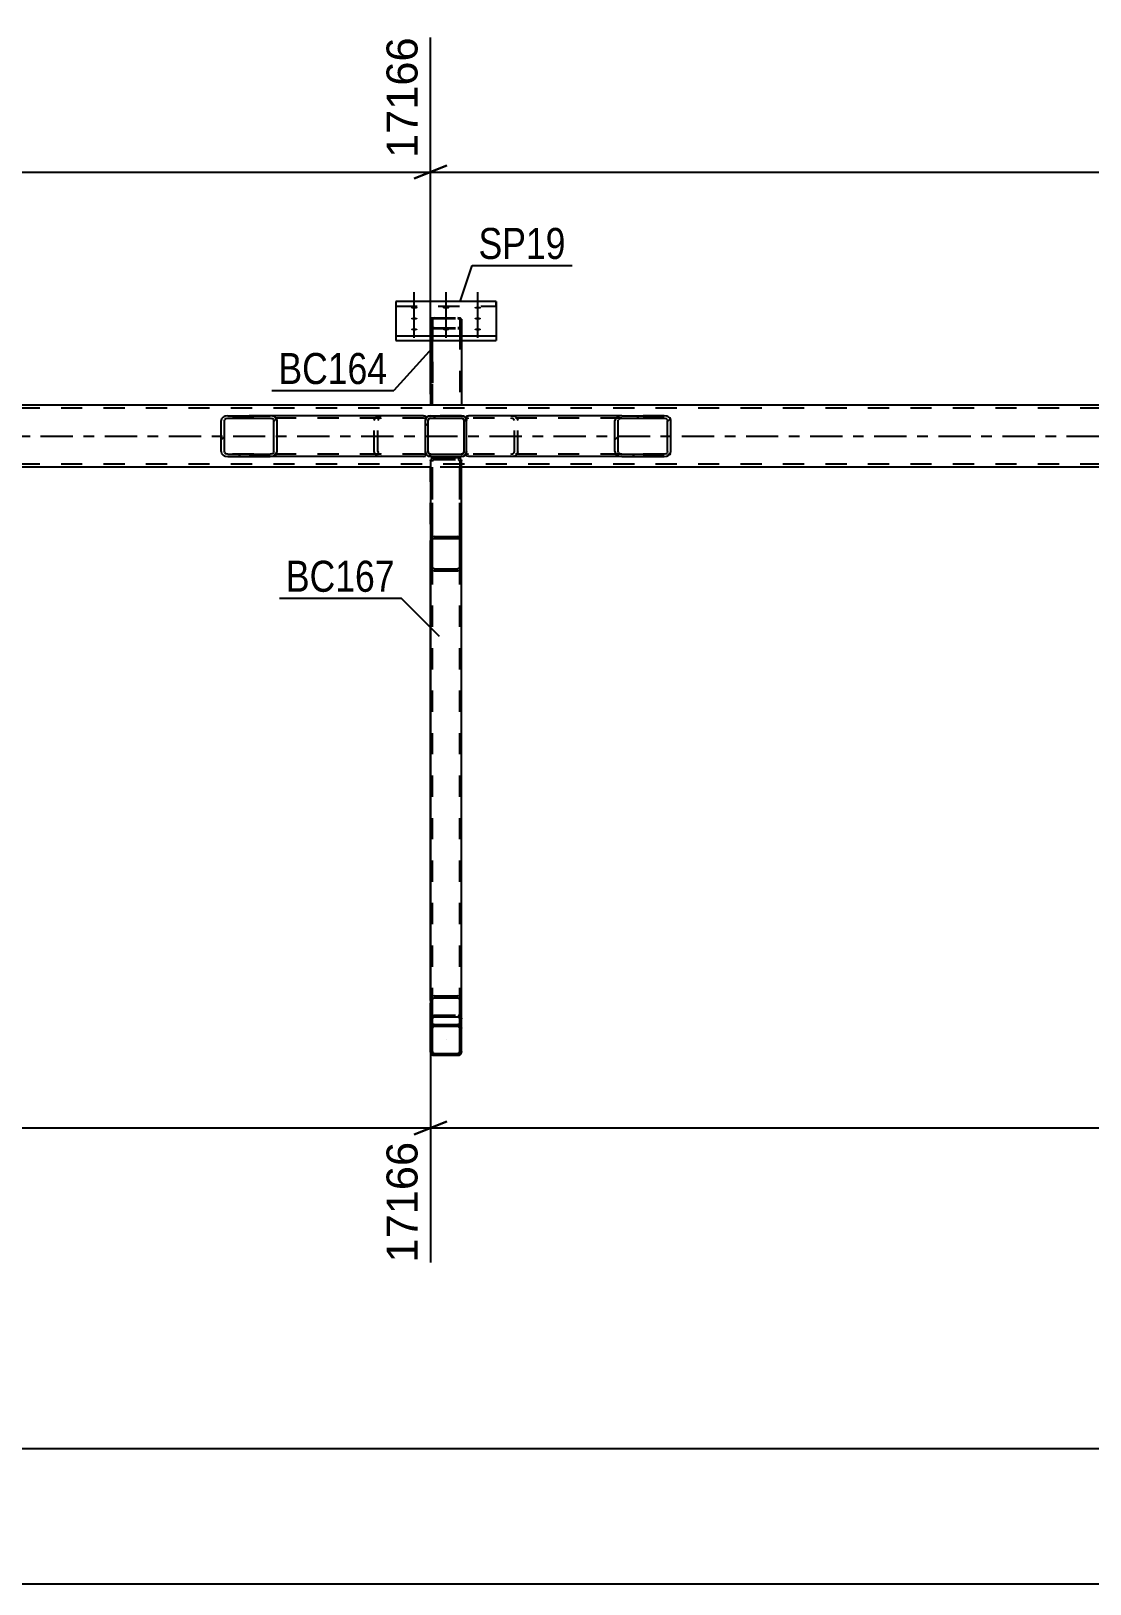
# Model space of a CAD drawing. Header units: millimetres. Extents: x -82 to 1107, y -546 to 295.
# Drawn here: x 397.4 to 495.1, y -318.5 to -175.1 of the extents above; entities that cross this region are included whole.
import ezdxf

# ---------------------------------------------------------------- set-up
doc = ezdxf.new("R2010")
doc.units = ezdxf.units.MM
doc.linetypes.add('DXK_LINE_DOT2', pattern=[3.9198, 1.9599, -1.9599])
doc.linetypes.add('DXK_LINE_DOT3', pattern=[5.9187, 2.979, -0.9799, 0.9799, -0.9799])
doc.styles.add('Arial', font='ARIAL.TTF', dxfattribs={"height": 0.2})
doc.styles.add('Arial Narrow', font='ARIALN.TTF', dxfattribs={"height": 0.2})

# ---------------------------------------------------------------- blocks, each defined once
blk = doc.blocks.new('Part-761553693-4018 - 3885')
at = {"color": 7, "linetype": 'DXK_LINE_DOT2'}
for p, q in [((437.13, -215.39), (434.27, -215.39)), ((434.27, -224.57), (434.27, -215.39)), ((434.44, -269.33), (434.44, -215.39)), ((436.96, -269.33), (436.96, -215.39)), ((437.13, -224.57), (437.13, -215.39)), ((434.27, -266.82), (434.27, -264.6)), ((437.13, -266.82), (437.13, -264.6)), ((434.3, -267.03), (434.27, -267.16)), ((434.27, -269.33), (434.27, -267.16)), ((434.37, -266.92), (434.3, -267.03)), ((434.48, -266.84), (434.37, -266.92)), ((434.44, -267.16), (434.46, -267.09)), ((434.46, -267.09), (434.49, -267.04)), ((434.61, -266.82), (434.48, -266.84)), ((434.49, -267.04), (434.55, -267)), ((434.55, -267), (434.61, -266.99)), ((434.61, -266.82), (436.79, -266.82)), ((434.61, -266.99), (436.79, -266.99)), ((436.92, -266.84), (436.79, -266.82)), ((436.79, -266.99), (436.85, -267)), ((436.85, -267), (436.91, -267.04)), ((436.91, -267.04), (436.94, -267.09)), ((437.03, -266.92), (436.92, -266.84)), ((436.94, -267.09), (436.96, -267.16)), ((437.1, -267.03), (437.03, -266.92)), ((437.13, -267.16), (437.1, -267.03)), ((437.13, -269.33), (437.13, -267.16)), ((434.27, -269.33), (434.3, -269.46)), ((434.46, -269.4), (434.44, -269.33)), ((434.49, -269.45), (434.46, -269.4)), ((436.94, -269.4), (436.91, -269.45)), ((436.96, -269.33), (436.94, -269.4)), ((437.1, -269.46), (437.13, -269.33)), ((434.3, -269.46), (434.37, -269.57)), ((434.37, -269.57), (434.48, -269.65)), ((434.48, -269.65), (434.61, -269.67)), ((434.55, -269.49), (434.49, -269.45)), ((434.61, -269.5), (434.55, -269.49)), ((434.61, -269.5), (436.79, -269.5)), ((434.61, -269.67), (436.79, -269.67)), ((436.85, -269.49), (436.79, -269.5)), ((436.79, -269.67), (436.92, -269.65)), ((436.91, -269.45), (436.85, -269.49)), ((436.92, -269.65), (437.03, -269.57)), ((437.03, -269.57), (437.1, -269.46))]:
    blk.add_line(p, q, dxfattribs=at)
at = {"color": 2, "linetype": 'Continuous'}
for p, q in [((434.27, -264.6), (434.27, -224.57)), ((437.13, -264.6), (437.13, -224.57)), ((434.27, -267.16), (434.27, -266.82)), ((437.13, -267.16), (437.13, -266.82))]:
    blk.add_line(p, q, dxfattribs=at)
blk = doc.blocks.new('Part-761553693-3892 - 3885')
at = {"linetype": 'Continuous'}
h = blk.add_hatch(dxfattribs=at)
h.set_pattern_fill('', scale=0.7, style=0, pattern_type=0)
h.set_pattern_definition([(45, (436.9168, -269.6477), (-1.5715, 1.5715), [])])
h.paths.add_polyline_path([(436.79, -269.67), (436.92, -269.65), (437.03, -269.57), (437.1, -269.46), (437.13, -269.33), (437.13, -267.16), (437.1, -267.03), (437.03, -266.92), (436.92, -266.84), (436.79, -266.82), (434.61, -266.82), (434.48, -266.84), (434.37, -266.92), (434.3, -267.03), (434.27, -267.16), (434.27, -269.33), (434.3, -269.46), (434.37, -269.57), (434.48, -269.65), (434.61, -269.67)])
h.paths.add_polyline_path([(434.55, -269.49), (434.49, -269.45), (434.46, -269.4), (434.44, -269.33), (434.44, -267.16), (434.46, -267.09), (434.49, -267.04), (434.55, -267), (434.61, -266.99), (436.79, -266.99), (436.85, -267), (436.91, -267.04), (436.94, -267.09), (436.96, -267.16), (436.96, -269.33), (436.94, -269.4), (436.91, -269.45), (436.85, -269.49), (436.79, -269.5), (434.61, -269.5)])
at = {"color": 7, "linetype": 'DXK_LINE_DOT2'}
for p, q in [((434.27, -267.16), (434.3, -267.03)), ((434.27, -269.33), (434.27, -267.16)), ((434.3, -267.03), (434.37, -266.92)), ((434.37, -266.92), (434.48, -266.84)), ((434.46, -267.09), (434.44, -267.16)), ((434.44, -269.33), (434.44, -267.16)), ((434.49, -267.04), (434.46, -267.09)), ((434.48, -266.84), (434.61, -266.82)), ((434.55, -267), (434.49, -267.04)), ((434.61, -266.99), (434.55, -267)), ((434.61, -266.82), (436.79, -266.82)), ((434.61, -266.99), (436.79, -266.99)), ((436.79, -266.82), (436.92, -266.84)), ((436.85, -267), (436.79, -266.99)), ((436.91, -267.04), (436.85, -267)), ((436.94, -267.09), (436.91, -267.04)), ((436.92, -266.84), (437.03, -266.92)), ((436.96, -267.16), (436.94, -267.09)), ((436.96, -269.33), (436.96, -267.16)), ((437.03, -266.92), (437.1, -267.03)), ((437.1, -267.03), (437.13, -267.16)), ((437.13, -269.33), (437.13, -267.16)), ((434.3, -269.46), (434.27, -269.33)), ((434.44, -269.33), (434.46, -269.4)), ((434.46, -269.4), (434.49, -269.45)), ((436.91, -269.45), (436.94, -269.4)), ((436.94, -269.4), (436.96, -269.33)), ((437.13, -269.33), (437.1, -269.46)), ((434.37, -269.57), (434.3, -269.46)), ((434.48, -269.65), (434.37, -269.57)), ((434.61, -269.67), (434.48, -269.65)), ((434.49, -269.45), (434.55, -269.49)), ((434.55, -269.49), (434.61, -269.5)), ((434.61, -269.5), (436.79, -269.5)), ((434.61, -269.67), (436.79, -269.67)), ((436.79, -269.5), (436.85, -269.49)), ((436.92, -269.65), (436.79, -269.67)), ((436.85, -269.49), (436.91, -269.45)), ((437.03, -269.57), (436.92, -269.65)), ((437.1, -269.46), (437.03, -269.57))]:
    blk.add_line(p, q, dxfattribs=at)
at = {"color": 2, "linetype": 'Continuous'}
for p, q in [((434.3, -267.03), (434.27, -267.16)), ((434.27, -269.33), (434.27, -267.16)), ((434.44, -267.16), (434.46, -267.09)), ((434.44, -269.33), (434.44, -267.16)), ((434.46, -267.09), (434.49, -267.04)), ((434.61, -266.82), (434.48, -266.84)), ((434.49, -267.04), (434.55, -267)), ((434.55, -267), (434.61, -266.99)), ((434.61, -266.82), (436.79, -266.82)), ((434.61, -266.99), (436.79, -266.99)), ((436.92, -266.84), (436.79, -266.82)), ((436.79, -266.99), (436.85, -267)), ((436.85, -267), (436.91, -267.04)), ((436.91, -267.04), (436.94, -267.09)), ((436.94, -267.09), (436.96, -267.16)), ((436.96, -269.33), (436.96, -267.16)), ((437.13, -267.16), (437.1, -267.03)), ((437.13, -269.33), (437.13, -267.16)), ((434.27, -269.33), (434.27, -269.33)), ((434.27, -269.33), (434.3, -269.46)), ((434.44, -269.33), (434.44, -269.33)), ((434.46, -269.4), (434.44, -269.33)), ((434.49, -269.45), (434.46, -269.4)), ((436.94, -269.4), (436.91, -269.45)), ((436.96, -269.33), (436.94, -269.4)), ((436.96, -269.33), (436.96, -269.33)), ((437.1, -269.46), (437.13, -269.33)), ((437.13, -269.33), (437.13, -269.33)), ((434.48, -269.65), (434.61, -269.67)), ((434.55, -269.49), (434.49, -269.45)), ((434.61, -269.5), (434.55, -269.49)), ((434.61, -269.5), (434.61, -269.5)), ((434.61, -269.5), (436.79, -269.5)), ((434.61, -269.67), (434.61, -269.67)), ((434.61, -269.67), (436.79, -269.67)), ((436.85, -269.49), (436.79, -269.5)), ((436.79, -269.5), (436.79, -269.5)), ((436.79, -269.67), (436.92, -269.65)), ((436.79, -269.67), (436.79, -269.67)), ((436.91, -269.45), (436.85, -269.49))]:
    blk.add_line(p, q, dxfattribs=at)
at = {"color": 7, "linetype": 'DXK_LINE_DOT3'}
blk.add_line((435.7, -268.25), (435.7, -268.25), dxfattribs=at)
at = {"color": 2, "linetype": 'Continuous'}
for centre, start, end in [((434.61, -267.16), 112.5, 157.5), ((436.79, -267.16), 22.5, 67.5), ((434.61, -269.33), 202.5, 247.5), ((436.79, -269.33), 292.5, 337.5)]:
    blk.add_arc(centre, 0.343, start, end, dxfattribs=at)
blk = doc.blocks.new('Part-761553693-3893 - 3885')
at = {"linetype": 'Continuous'}
h = blk.add_hatch(dxfattribs=at)
h.set_pattern_fill('', scale=0.7, style=0, pattern_type=0)
h.set_pattern_definition([(45, (437.1285, -264.595), (-1.5715, 1.5715), [])])
h.paths.add_polyline_path([(437.13, -266.82), (437.13, -264.6), (437.1, -264.43), (437.03, -264.3), (436.92, -264.2), (436.79, -264.17), (434.61, -264.17), (434.48, -264.2), (434.37, -264.3), (434.3, -264.43), (434.27, -264.6), (434.27, -266.82), (434.44, -266.82), (434.44, -264.6), (434.46, -264.51), (434.49, -264.45), (434.55, -264.4), (434.61, -264.38), (436.79, -264.38), (436.85, -264.4), (436.91, -264.45), (436.94, -264.51), (436.96, -264.6), (436.96, -266.82)])
at = {"color": 2, "linetype": 'Continuous'}
for p, q in [((434.3, -264.43), (434.27, -264.6)), ((434.27, -264.6), (434.27, -266.82)), ((434.44, -264.6), (434.46, -264.51)), ((434.44, -266.82), (434.44, -264.6)), ((434.46, -264.51), (434.49, -264.45)), ((434.61, -264.17), (434.48, -264.2)), ((434.49, -264.45), (434.55, -264.4)), ((434.55, -264.4), (434.61, -264.38)), ((434.61, -264.17), (436.79, -264.17)), ((434.61, -264.38), (436.79, -264.38)), ((436.92, -264.2), (436.79, -264.17)), ((436.79, -264.38), (436.85, -264.4)), ((436.85, -264.4), (436.91, -264.45)), ((436.91, -264.45), (436.94, -264.51)), ((436.94, -264.51), (436.96, -264.6)), ((436.96, -264.6), (436.96, -266.82)), ((437.13, -264.6), (437.1, -264.43)), ((437.13, -266.82), (437.13, -264.6)), ((434.46, -266.23), (434.44, -266.29)), ((434.49, -266.17), (434.46, -266.23)), ((434.55, -266.14), (434.49, -266.17)), ((434.61, -266.12), (434.55, -266.14)), ((434.61, -266.12), (436.79, -266.12)), ((436.85, -266.14), (436.79, -266.12)), ((436.91, -266.17), (436.85, -266.14)), ((436.94, -266.23), (436.91, -266.17)), ((436.96, -266.29), (436.94, -266.23)), ((434.27, -266.82), (434.44, -266.82)), ((436.96, -266.82), (437.13, -266.82))]:
    blk.add_line(p, q, dxfattribs=at)
at = {"color": 7, "linetype": 'DXK_LINE_DOT2'}
for p, q in [((434.27, -266.82), (434.27, -264.6)), ((434.44, -266.82), (434.44, -264.6)), ((436.96, -266.82), (436.96, -264.6)), ((437.13, -266.82), (437.13, -264.6)), ((434.27, -266.29), (434.3, -266.16)), ((434.3, -266.16), (434.37, -266.05)), ((434.37, -266.05), (434.48, -265.98)), ((434.48, -265.98), (434.61, -265.95)), ((434.61, -265.95), (436.79, -265.95)), ((436.79, -265.95), (436.92, -265.98)), ((436.92, -265.98), (437.03, -266.05)), ((437.03, -266.05), (437.1, -266.16)), ((437.1, -266.16), (437.13, -266.29)), ((434.27, -266.82), (434.44, -266.82)), ((436.96, -266.82), (437.13, -266.82))]:
    blk.add_line(p, q, dxfattribs=at)
at = {"color": 2, "linetype": 'Continuous'}
for centre, start, end in [((434.67, -264.55), 118.9883, 163.0887), ((436.73, -264.55), 16.9113, 61.0116)]:
    blk.add_arc(centre, 0.393, start, end, dxfattribs=at)
blk = doc.blocks.new('Bolt-761553693-4029 - 3885')
at = {"linetype": 'Continuous'}
for points in [[(432.77, -200.78), (432.71, -200.78), (432.64, -200.78), (432.59, -200.76), (432.54, -200.75), (432.5, -200.73), (432.47, -200.71), (432.46, -200.69), (432.46, -200.67), (432.47, -200.64), (432.5, -200.62), (432.54, -200.61), (432.59, -200.59), (432.64, -200.58), (432.71, -200.57), (432.77, -200.57), (432.84, -200.57), (432.9, -200.58), (432.96, -200.59), (433, -200.61), (433.04, -200.62), (433.07, -200.64), (433.08, -200.67), (433.08, -200.69), (433.07, -200.71), (433.04, -200.73), (433, -200.75), (432.96, -200.76), (432.9, -200.78), (432.84, -200.78)], [(435.7, -200.78), (435.63, -200.78), (435.57, -200.78), (435.52, -200.76), (435.47, -200.75), (435.43, -200.73), (435.4, -200.71), (435.39, -200.69), (435.39, -200.67), (435.4, -200.64), (435.43, -200.62), (435.47, -200.61), (435.52, -200.59), (435.57, -200.58), (435.63, -200.57), (435.7, -200.57), (435.77, -200.57), (435.83, -200.58), (435.88, -200.59), (435.93, -200.61), (435.97, -200.62), (436, -200.64), (436.01, -200.67), (436.01, -200.69), (436, -200.71), (435.97, -200.73), (435.93, -200.75), (435.88, -200.76), (435.83, -200.78), (435.77, -200.78)], [(438.63, -200.78), (438.56, -200.78), (438.5, -200.78), (438.44, -200.76), (438.39, -200.75), (438.36, -200.73), (438.33, -200.71), (438.32, -200.69), (438.32, -200.67), (438.33, -200.64), (438.36, -200.62), (438.39, -200.61), (438.44, -200.59), (438.5, -200.58), (438.56, -200.57), (438.63, -200.57), (438.69, -200.57), (438.76, -200.58), (438.81, -200.59), (438.86, -200.61), (438.9, -200.62), (438.93, -200.64), (438.94, -200.67), (438.94, -200.69), (438.93, -200.71), (438.9, -200.73), (438.86, -200.75), (438.81, -200.76), (438.76, -200.78), (438.69, -200.78)], [(432.77, -201.79), (432.71, -201.78), (432.64, -201.78), (432.59, -201.77), (432.54, -201.75), (432.5, -201.73), (432.47, -201.71), (432.46, -201.69), (432.46, -201.67), (432.47, -201.65), (432.5, -201.62), (432.54, -201.61), (432.59, -201.59), (432.64, -201.58), (432.71, -201.57), (432.77, -201.57), (432.84, -201.57), (432.9, -201.58), (432.96, -201.59), (433, -201.61), (433.04, -201.62), (433.07, -201.65), (433.08, -201.67), (433.08, -201.69), (433.07, -201.71), (433.04, -201.73), (433, -201.75), (432.96, -201.77), (432.9, -201.78), (432.84, -201.78)], [(438.63, -201.79), (438.56, -201.78), (438.5, -201.78), (438.44, -201.77), (438.39, -201.75), (438.36, -201.73), (438.33, -201.71), (438.32, -201.69), (438.32, -201.67), (438.33, -201.65), (438.36, -201.62), (438.39, -201.61), (438.44, -201.59), (438.5, -201.58), (438.56, -201.57), (438.63, -201.57), (438.69, -201.57), (438.76, -201.58), (438.81, -201.59), (438.86, -201.61), (438.9, -201.62), (438.93, -201.65), (438.94, -201.67), (438.94, -201.69), (438.93, -201.71), (438.9, -201.73), (438.86, -201.75), (438.81, -201.77), (438.76, -201.78), (438.69, -201.78)], [(432.77, -202.79), (432.71, -202.79), (432.64, -202.78), (432.59, -202.77), (432.54, -202.75), (432.5, -202.73), (432.47, -202.71), (432.46, -202.69), (432.46, -202.67), (432.47, -202.65), (432.5, -202.63), (432.54, -202.61), (432.59, -202.59), (432.64, -202.58), (432.71, -202.58), (432.77, -202.57), (432.84, -202.58), (432.9, -202.58), (432.96, -202.59), (433, -202.61), (433.04, -202.63), (433.07, -202.65), (433.08, -202.67), (433.08, -202.69), (433.07, -202.71), (433.04, -202.73), (433, -202.75), (432.96, -202.77), (432.9, -202.78), (432.84, -202.79)], [(435.7, -202.79), (435.63, -202.79), (435.57, -202.78), (435.52, -202.77), (435.47, -202.75), (435.43, -202.73), (435.4, -202.71), (435.39, -202.69), (435.39, -202.67), (435.4, -202.65), (435.43, -202.63), (435.47, -202.61), (435.52, -202.59), (435.57, -202.58), (435.63, -202.58), (435.7, -202.57), (435.77, -202.58), (435.83, -202.58), (435.88, -202.59), (435.93, -202.61), (435.97, -202.63), (436, -202.65), (436.01, -202.67), (436.01, -202.69), (436, -202.71), (435.97, -202.73), (435.93, -202.75), (435.88, -202.77), (435.83, -202.78), (435.77, -202.79)], [(438.63, -202.79), (438.56, -202.79), (438.5, -202.78), (438.44, -202.77), (438.39, -202.75), (438.36, -202.73), (438.33, -202.71), (438.32, -202.69), (438.32, -202.67), (438.33, -202.65), (438.36, -202.63), (438.39, -202.61), (438.44, -202.59), (438.5, -202.58), (438.56, -202.58), (438.63, -202.57), (438.69, -202.58), (438.76, -202.58), (438.81, -202.59), (438.86, -202.61), (438.9, -202.63), (438.93, -202.65), (438.94, -202.67), (438.94, -202.69), (438.93, -202.71), (438.9, -202.73), (438.86, -202.75), (438.81, -202.77), (438.76, -202.78), (438.69, -202.79)]]:
    blk.add_hatch(color=1, dxfattribs=at).paths.add_polyline_path(points)
at = {"color": 1, "linetype": 'Continuous'}
for p, q in [((432.77, -201.46), (432.77, -199.23)), ((432.77, -202.46), (432.77, -200.23)), ((435.7, -201.46), (435.7, -199.23)), ((438.63, -201.46), (438.63, -199.23)), ((438.63, -202.46), (438.63, -200.23)), ((432.77, -203.46), (432.77, -201.23)), ((435.7, -203.46), (435.7, -201.23)), ((438.63, -203.46), (438.63, -201.23))]:
    blk.add_line(p, q, dxfattribs=at)
blk = doc.blocks.new('Part-761553693-3901 - 3885')
at = {"linetype": 'Continuous'}
h = blk.add_hatch(dxfattribs=at)
h.set_pattern_fill('', scale=0.7, style=0, pattern_type=0)
h.set_pattern_definition([(45, (456.0772, -214.3821), (-1.57154, 1.57154), [])])
h.paths.add_polyline_path([(455.84, -214.42), (456.08, -214.38), (456.28, -214.28), (456.42, -214.13), (456.46, -213.96), (456.46, -211.1), (456.42, -210.93), (456.28, -210.78), (456.08, -210.68), (455.84, -210.65), (451.91, -210.65), (451.67, -210.68), (451.47, -210.78), (451.34, -210.93), (451.29, -211.1), (451.29, -213.96), (451.34, -214.13), (451.47, -214.28), (451.67, -214.38), (451.91, -214.42)])
h.paths.add_polyline_path([(451.79, -214.17), (451.69, -214.12), (451.63, -214.05), (451.6, -213.96), (451.6, -211.1), (451.63, -211.02), (451.69, -210.94), (451.79, -210.89), (451.91, -210.87), (455.84, -210.87), (455.96, -210.89), (456.06, -210.94), (456.13, -211.02), (456.15, -211.1), (456.15, -213.96), (456.13, -214.05), (456.06, -214.12), (455.96, -214.17), (455.84, -214.19), (451.91, -214.19)])
at = {"color": 2, "linetype": 'Continuous'}
for p, q in [((437.59, -210.67), (437.77, -210.65)), ((451.91, -210.65), (437.77, -210.65)), ((451.91, -210.65), (451.67, -210.68)), ((451.91, -210.65), (455.84, -210.65)), ((456.08, -210.68), (455.84, -210.65)), ((437.59, -210.67), (437.59, -211.1)), ((451.34, -210.93), (451.29, -211.1)), ((451.29, -213.96), (451.29, -211.1)), ((451.6, -211.1), (451.63, -211.02)), ((451.6, -213.96), (451.6, -211.1)), ((451.79, -210.89), (451.91, -210.87)), ((451.91, -210.87), (455.84, -210.87)), ((455.84, -210.87), (455.96, -210.89)), ((456.13, -211.02), (456.15, -211.1)), ((456.15, -213.96), (456.15, -211.1)), ((456.46, -211.1), (456.42, -210.93)), ((456.46, -213.96), (456.46, -211.1)), ((437.59, -214.28), (437.59, -213.96)), ((437.59, -214.38), (437.59, -214.28)), ((437.59, -214.39), (437.59, -214.38)), ((437.77, -214.42), (437.59, -214.39)), ((451.91, -214.42), (437.77, -214.42)), ((451.29, -213.96), (451.34, -214.13)), ((451.63, -214.05), (451.6, -213.96)), ((451.67, -214.38), (451.91, -214.42)), ((451.91, -214.19), (451.79, -214.17)), ((451.91, -214.19), (455.84, -214.19)), ((451.91, -214.42), (455.84, -214.42)), ((455.96, -214.17), (455.84, -214.19)), ((455.84, -214.42), (456.08, -214.38)), ((456.15, -213.96), (456.13, -214.05)), ((456.42, -214.13), (456.46, -213.96))]:
    blk.add_line(p, q, dxfattribs=at)
at = {"color": 7, "linetype": 'DXK_LINE_DOT2'}
for p, q in [((441.69, -210.65), (441.93, -210.68)), ((455.84, -210.65), (451.91, -210.65)), ((437.65, -210.89), (437.59, -210.92)), ((437.59, -214.13), (437.59, -211.1)), ((437.77, -210.87), (437.65, -210.89)), ((455.84, -210.87), (437.77, -210.87)), ((441.81, -210.89), (441.69, -210.87)), ((442.01, -211.1), (441.98, -211.02)), ((442.01, -213.96), (442.01, -211.1)), ((442.27, -210.93), (442.32, -211.1)), ((442.32, -213.96), (442.32, -211.1)), ((437.59, -214.14), (437.65, -214.17)), ((437.59, -214.28), (437.59, -214.14)), ((437.65, -214.17), (437.77, -214.19)), ((455.84, -214.19), (437.77, -214.19)), ((441.69, -214.19), (441.81, -214.17)), ((441.93, -214.38), (441.69, -214.42)), ((441.98, -214.05), (442.01, -213.96)), ((442.32, -213.96), (442.27, -214.13)), ((455.84, -214.42), (451.91, -214.42))]:
    blk.add_line(p, q, dxfattribs=at)
for centre, radius, start, end in [((441.74, -211.17), 0.286, 32.4104, 75.4453), ((441.79, -211.23), 0.573, 32.4104, 75.4453), ((441.74, -213.89), 0.286, 284.5547, 327.5896), ((441.79, -213.83), 0.573, 284.5547, 327.5896)]:
    blk.add_arc(centre, radius, start, end, dxfattribs=at)
at = {"color": 2, "linetype": 'Continuous'}
for centre, radius, start, end in [((451.82, -211.23), 0.573, 104.5548, 147.5896), ((451.87, -211.17), 0.286, 104.5548, 147.5896), ((455.89, -211.17), 0.286, 32.4104, 75.4452), ((455.93, -211.23), 0.573, 32.4104, 75.4452), ((451.82, -213.83), 0.573, 212.4104, 255.4452), ((451.87, -213.89), 0.286, 212.4104, 255.4452), ((455.89, -213.89), 0.286, 284.5548, 327.5896), ((455.93, -213.83), 0.573, 284.5548, 327.5896)]:
    blk.add_arc(centre, radius, start, end, dxfattribs=at)
blk = doc.blocks.new('Part-761553693-3905 - 3885')
at = {"linetype": 'Continuous'}
h = blk.add_hatch(dxfattribs=at)
h.set_pattern_fill('', scale=0.7, style=0, pattern_type=0)
h.set_pattern_definition([(45, (437.3034, -214.3821), (-1.5715, 1.5715), [])])
h.paths.add_polyline_path([(437.13, -214.42), (437.3, -214.38), (437.45, -214.28), (437.55, -214.13), (437.59, -213.96), (437.59, -211.1), (437.55, -210.93), (437.45, -210.78), (437.3, -210.68), (437.13, -210.65), (434.27, -210.65), (434.1, -210.68), (433.95, -210.78), (433.85, -210.93), (433.81, -211.1), (433.81, -213.96), (433.85, -214.13), (433.95, -214.28), (434.1, -214.38), (434.27, -214.42)])
h.paths.add_polyline_path([(434.18, -214.17), (434.11, -214.12), (434.06, -214.05), (434.04, -213.96), (434.04, -211.1), (434.06, -211.02), (434.11, -210.94), (434.18, -210.89), (434.27, -210.87), (437.13, -210.87), (437.22, -210.89), (437.29, -210.94), (437.34, -211.02), (437.36, -211.1), (437.36, -213.96), (437.34, -214.05), (437.29, -214.12), (437.22, -214.17), (437.13, -214.19), (434.27, -214.19)])
at = {"color": 7, "linetype": 'DXK_LINE_DOT2'}
for p, q in [((434.1, -210.68), (434.27, -210.65)), ((437.13, -210.65), (434.27, -210.65)), ((437.13, -210.65), (437.13, -210.65)), ((437.13, -210.65), (437.3, -210.68)), ((433.81, -211.1), (433.85, -210.93)), ((433.81, -213.96), (433.81, -211.1)), ((434.06, -211.02), (434.04, -211.1)), ((434.04, -213.96), (434.04, -211.1)), ((434.27, -210.87), (434.18, -210.89)), ((434.27, -210.87), (437.13, -210.87)), ((437.22, -210.89), (437.13, -210.87)), ((437.36, -211.1), (437.34, -211.02)), ((437.36, -213.96), (437.36, -211.1)), ((437.55, -210.93), (437.59, -211.1)), ((437.59, -213.96), (437.59, -211.1)), ((433.85, -214.13), (433.81, -213.96)), ((434.04, -213.96), (434.06, -214.05)), ((434.27, -214.42), (434.1, -214.38)), ((434.18, -214.17), (434.27, -214.19)), ((434.27, -214.19), (437.13, -214.19)), ((434.27, -214.42), (437.13, -214.42)), ((437.13, -214.19), (437.22, -214.17)), ((437.3, -214.38), (437.13, -214.42)), ((437.34, -214.05), (437.36, -213.96)), ((437.59, -213.96), (437.55, -214.13))]:
    blk.add_line(p, q, dxfattribs=at)
at = {"color": 2, "linetype": 'Continuous'}
for p, q in [((434.27, -210.65), (434.1, -210.68)), ((434.27, -210.65), (434.27, -210.65)), ((434.27, -210.65), (437.13, -210.65)), ((437.13, -210.65), (437.13, -210.65)), ((437.3, -210.68), (437.13, -210.65)), ((433.85, -210.93), (433.81, -211.1)), ((433.81, -211.1), (433.81, -211.1)), ((433.81, -213.96), (433.81, -211.1)), ((434.04, -211.1), (434.06, -211.02)), ((434.04, -211.1), (434.04, -211.1)), ((434.04, -213.96), (434.04, -211.1)), ((434.18, -210.89), (434.27, -210.87)), ((434.27, -210.87), (434.27, -210.87)), ((434.27, -210.87), (437.13, -210.87)), ((437.13, -210.87), (437.13, -210.87)), ((437.13, -210.87), (437.22, -210.89)), ((437.34, -211.02), (437.36, -211.1)), ((437.36, -211.1), (437.36, -211.1)), ((437.36, -213.96), (437.36, -211.1)), ((437.59, -211.1), (437.55, -210.93)), ((437.59, -211.1), (437.59, -211.1)), ((437.59, -213.96), (437.59, -211.1)), ((433.81, -213.96), (433.81, -213.96)), ((433.81, -213.96), (433.85, -214.13)), ((434.04, -213.96), (434.04, -213.96)), ((434.06, -214.05), (434.04, -213.96)), ((434.1, -214.38), (434.27, -214.42)), ((434.27, -214.19), (434.18, -214.17)), ((434.27, -214.19), (434.27, -214.19)), ((434.27, -214.19), (437.13, -214.19)), ((434.27, -214.42), (434.27, -214.42)), ((434.27, -214.42), (437.13, -214.42)), ((437.22, -214.17), (437.13, -214.19)), ((437.13, -214.19), (437.13, -214.19)), ((437.13, -214.42), (437.3, -214.38)), ((437.13, -214.42), (437.13, -214.42)), ((437.36, -213.96), (437.34, -214.05)), ((437.36, -213.96), (437.36, -213.96)), ((437.55, -214.13), (437.59, -213.96)), ((437.59, -213.96), (437.59, -213.96))]:
    blk.add_line(p, q, dxfattribs=at)
at = {"color": 7, "linetype": 'DXK_LINE_DOT2'}
for centre, radius, start, end in [((434.27, -211.1), 0.457, 112.5, 157.5), ((434.27, -211.1), 0.229, 112.5, 157.5), ((437.13, -211.1), 0.229, 22.5, 67.5), ((437.13, -211.1), 0.457, 22.5, 67.5), ((434.27, -213.96), 0.457, 202.5, 247.5), ((434.27, -213.96), 0.229, 202.5, 247.5), ((437.13, -213.96), 0.229, 292.5, 337.5), ((437.13, -213.96), 0.457, 292.5, 337.5)]:
    blk.add_arc(centre, radius, start, end, dxfattribs=at)
at = {"color": 2, "linetype": 'Continuous'}
for centre, radius, start, end in [((434.27, -211.1), 0.457, 112.5, 157.5), ((434.27, -211.1), 0.229, 112.5, 157.5), ((437.13, -211.1), 0.229, 22.5, 67.5), ((437.13, -211.1), 0.457, 22.5, 67.5), ((434.27, -213.96), 0.457, 202.5, 247.5), ((434.27, -213.96), 0.229, 202.5, 247.5), ((437.13, -213.96), 0.229, 292.5, 337.5), ((437.13, -213.96), 0.457, 292.5, 337.5)]:
    blk.add_arc(centre, radius, start, end, dxfattribs=at)
blk = doc.blocks.new('Part-761553693-3909 - 3885')
at = {"linetype": 'Continuous'}
h = blk.add_hatch(dxfattribs=at)
h.set_pattern_fill('', scale=0.7, style=0, pattern_type=0)
h.set_pattern_definition([(45, (419.725, -214.3821), (-1.57154, 1.57154), [])])
h.paths.add_polyline_path([(419.48, -214.42), (419.72, -214.38), (419.93, -214.28), (420.06, -214.13), (420.11, -213.96), (420.11, -211.1), (420.06, -210.93), (419.93, -210.78), (419.72, -210.68), (419.48, -210.65), (415.56, -210.65), (415.32, -210.68), (415.12, -210.78), (414.98, -210.93), (414.94, -211.1), (414.94, -213.96), (414.98, -214.13), (415.12, -214.28), (415.32, -214.38), (415.56, -214.42)])
h.paths.add_polyline_path([(415.44, -214.17), (415.34, -214.12), (415.27, -214.05), (415.25, -213.96), (415.25, -211.1), (415.27, -211.02), (415.34, -210.94), (415.44, -210.89), (415.56, -210.87), (419.48, -210.87), (419.6, -210.89), (419.71, -210.94), (419.77, -211.02), (419.8, -211.1), (419.8, -213.96), (419.77, -214.05), (419.71, -214.12), (419.6, -214.17), (419.48, -214.19), (415.56, -214.19)])
at = {"color": 2, "linetype": 'Continuous'}
for p, q in [((415.56, -210.65), (415.32, -210.68)), ((415.56, -210.65), (419.48, -210.65)), ((433.63, -210.65), (419.48, -210.65)), ((419.72, -210.68), (419.48, -210.65)), ((433.63, -210.65), (433.81, -210.67)), ((414.98, -210.93), (414.94, -211.1)), ((414.94, -213.96), (414.94, -211.1)), ((415.25, -211.1), (415.27, -211.02)), ((415.25, -213.96), (415.25, -211.1)), ((415.44, -210.89), (415.56, -210.87)), ((415.56, -210.87), (419.48, -210.87)), ((419.48, -210.87), (419.6, -210.89)), ((419.77, -211.02), (419.8, -211.1)), ((419.8, -213.96), (419.8, -211.1)), ((420.11, -211.1), (420.06, -210.93)), ((420.11, -213.96), (420.11, -211.1)), ((433.81, -210.67), (433.81, -210.68)), ((433.81, -210.68), (433.81, -210.78)), ((433.81, -210.78), (433.81, -211.1)), ((414.94, -213.96), (414.98, -214.13)), ((415.27, -214.05), (415.25, -213.96)), ((415.32, -214.38), (415.56, -214.42)), ((415.56, -214.19), (415.44, -214.17)), ((415.56, -214.19), (419.48, -214.19)), ((415.56, -214.42), (419.48, -214.42)), ((419.6, -214.17), (419.48, -214.19)), ((419.48, -214.42), (419.72, -214.38)), ((433.63, -214.42), (419.48, -214.42)), ((419.8, -213.96), (419.77, -214.05)), ((420.06, -214.13), (420.11, -213.96)), ((433.63, -214.42), (433.81, -214.39)), ((433.81, -214.39), (433.81, -213.96))]:
    blk.add_line(p, q, dxfattribs=at)
at = {"color": 7, "linetype": 'DXK_LINE_DOT2'}
for p, q in [((419.48, -210.65), (415.56, -210.65)), ((429.47, -210.68), (429.71, -210.65)), ((433.63, -210.87), (415.56, -210.87)), ((429.08, -211.1), (429.13, -210.93)), ((429.08, -213.96), (429.08, -211.1)), ((429.42, -211.02), (429.39, -211.1)), ((429.39, -213.96), (429.39, -211.1)), ((429.71, -210.87), (429.59, -210.89)), ((433.75, -210.89), (433.63, -210.87)), ((433.81, -210.92), (433.75, -210.89)), ((433.81, -210.67), (433.81, -210.67)), ((433.81, -210.78), (433.81, -210.92)), ((433.81, -213.96), (433.81, -210.93)), ((433.63, -214.19), (415.56, -214.19)), ((419.48, -214.42), (415.56, -214.42)), ((429.13, -214.13), (429.08, -213.96)), ((429.39, -213.96), (429.42, -214.05)), ((429.71, -214.42), (429.47, -214.38)), ((429.59, -214.17), (429.71, -214.19)), ((433.63, -214.19), (433.75, -214.17)), ((433.75, -214.17), (433.81, -214.14))]:
    blk.add_line(p, q, dxfattribs=at)
at = {"color": 2, "linetype": 'Continuous'}
for centre, radius, start, end in [((415.47, -211.23), 0.573, 104.5547, 147.5895), ((415.51, -211.17), 0.286, 104.5547, 147.5895), ((419.53, -211.17), 0.286, 32.4105, 75.4453), ((419.58, -211.23), 0.573, 32.4105, 75.4453), ((415.47, -213.83), 0.573, 212.4105, 255.4453), ((415.51, -213.89), 0.286, 212.4105, 255.4453), ((419.53, -213.89), 0.286, 284.5547, 327.5895), ((419.58, -213.83), 0.573, 284.5547, 327.5895)]:
    blk.add_arc(centre, radius, start, end, dxfattribs=at)
at = {"color": 7, "linetype": 'DXK_LINE_DOT2'}
for centre, radius, start, end in [((429.61, -211.23), 0.573, 104.5547, 147.5896), ((429.66, -211.17), 0.286, 104.5547, 147.5896), ((429.61, -213.83), 0.573, 212.4104, 255.4453), ((429.66, -213.89), 0.286, 212.4104, 255.4453)]:
    blk.add_arc(centre, radius, start, end, dxfattribs=at)
blk = doc.blocks.new('Part-761553693-3926 - 3885')
at = {"color": 7, "linetype": 'DXK_LINE_DOT2'}
for p, q in [((434.3, -201.69), (434.27, -201.74)), ((434.27, -201.74), (434.27, -203.7)), ((434.37, -201.65), (434.3, -201.69)), ((434.48, -201.63), (434.37, -201.65)), ((434.44, -201.74), (434.46, -201.71)), ((434.44, -201.74), (434.44, -209.67)), ((434.46, -201.71), (434.49, -201.7)), ((434.61, -201.62), (434.48, -201.63)), ((434.49, -201.7), (434.55, -201.68)), ((434.55, -201.68), (434.61, -201.68)), ((434.61, -201.62), (436.79, -201.62)), ((434.61, -201.68), (436.79, -201.68)), ((436.92, -201.63), (436.79, -201.62)), ((436.79, -201.68), (436.85, -201.68)), ((436.85, -201.68), (436.91, -201.7)), ((436.91, -201.7), (436.94, -201.71)), ((437.03, -201.65), (436.92, -201.63)), ((436.94, -201.71), (436.96, -201.74)), ((436.96, -201.74), (436.96, -202.58)), ((437.1, -201.69), (437.03, -201.65)), ((437.13, -201.74), (437.1, -201.69)), ((437.13, -201.74), (437.13, -202.48)), ((434.27, -202.48), (434.27, -203.7)), ((434.27, -202.48), (434.3, -202.52)), ((434.3, -202.52), (434.37, -202.56)), ((434.37, -202.56), (434.48, -202.59)), ((434.46, -202.5), (434.44, -202.48)), ((434.44, -209.67), (434.44, -202.58)), ((434.49, -202.52), (434.46, -202.5)), ((434.48, -202.59), (434.61, -202.6)), ((434.55, -202.53), (434.49, -202.52)), ((434.61, -202.54), (434.55, -202.53)), ((434.61, -202.54), (436.79, -202.54)), ((434.61, -202.6), (436.79, -202.6)), ((436.85, -202.53), (436.79, -202.54)), ((436.79, -202.6), (436.92, -202.59)), ((436.91, -202.52), (436.85, -202.53)), ((436.94, -202.5), (436.91, -202.52)), ((436.92, -202.59), (437.03, -202.56)), ((436.96, -202.48), (436.94, -202.5)), ((436.96, -202.58), (436.96, -209.67)), ((437.03, -202.56), (437.1, -202.52)), ((437.1, -202.52), (437.13, -202.48)), ((437.13, -202.48), (437.13, -203.7)), ((437.13, -209.67), (434.27, -209.67))]:
    blk.add_line(p, q, dxfattribs=at)
at = {"color": 2, "linetype": 'Continuous'}
for p, q in [((434.27, -203.7), (434.27, -209.67)), ((437.13, -203.7), (437.13, -209.67))]:
    blk.add_line(p, q, dxfattribs=at)
blk = doc.blocks.new('Part-761553693-3928 - 3885')
at = {"color": 2, "linetype": 'Continuous'}
for p, q in [((440.34, -200.09), (431.06, -200.09)), ((431.06, -200.09), (431.06, -203.7)), ((440.34, -200.09), (440.34, -203.7)), ((431.06, -203.27), (440.34, -203.27)), ((431.06, -203.7), (440.34, -203.7))]:
    blk.add_line(p, q, dxfattribs=at)
at = {"color": 7, "linetype": 'DXK_LINE_DOT2'}
for p, q in [((431.06, -200.09), (431.06, -200.52)), ((431.06, -200.52), (440.34, -200.52)), ((440.34, -200.52), (440.34, -200.09))]:
    blk.add_line(p, q, dxfattribs=at)
blk = doc.blocks.new('Part-761553693-4023 - 3885')
at = {"color": 2, "linetype": 'Continuous'}
for p, q in [((664.75, -209.67), (-4.19, -209.67)), ((434.27, -215.39), (265.7, -215.39)), ((605.7, -215.39), (437.13, -215.39))]:
    blk.add_line(p, q, dxfattribs=at)
at = {"color": 7, "linetype": 'DXK_LINE_DOT2'}
for p, q in [((664.75, -209.96), (-4.19, -209.96)), ((664.75, -215.1), (-4.19, -215.1)), ((437.13, -215.39), (434.27, -215.39))]:
    blk.add_line(p, q, dxfattribs=at)
at = {"color": 7, "linetype": 'DXK_LINE_DOT3'}
blk.add_line((-4.19, -212.53), (664.75, -212.53), dxfattribs=at)
blk = doc.blocks.new('Part-761553693-8634 - 3885')
at = {"linetype": 'Continuous'}
h = blk.add_hatch(dxfattribs=at)
h.set_pattern_fill('', scale=0.7, style=0, pattern_type=0)
h.set_pattern_definition([(45, (436.9168, -224.9254), (-1.5715, 1.5715), [])])
h.paths.add_polyline_path([(436.79, -224.95), (436.92, -224.93), (437.03, -224.84), (437.1, -224.72), (437.13, -224.57), (437.13, -222.16), (437.1, -222.01), (437.03, -221.89), (436.92, -221.81), (436.79, -221.78), (434.61, -221.78), (434.48, -221.81), (434.37, -221.89), (434.3, -222.01), (434.27, -222.16), (434.27, -224.57), (434.3, -224.72), (434.37, -224.84), (434.48, -224.93), (434.61, -224.95)])
h.paths.add_polyline_path([(434.55, -224.75), (434.49, -224.71), (434.46, -224.65), (434.44, -224.57), (434.44, -222.16), (434.46, -222.09), (434.49, -222.03), (434.55, -221.98), (434.61, -221.97), (436.79, -221.97), (436.85, -221.98), (436.91, -222.03), (436.94, -222.09), (436.96, -222.16), (436.96, -224.57), (436.94, -224.65), (436.91, -224.71), (436.85, -224.75), (436.79, -224.76), (434.61, -224.76)])
at = {"color": 2, "linetype": 'Continuous'}
for p, q in [((434.28, -214.82), (434.27, -214.87)), ((434.27, -214.87), (434.27, -222.16)), ((434.28, -214.82), (434.3, -214.73)), ((434.48, -214.52), (434.61, -214.49)), ((434.61, -214.49), (436.79, -214.49)), ((436.79, -214.49), (436.92, -214.52)), ((437.1, -214.73), (437.12, -214.82)), ((437.13, -214.87), (437.12, -214.82)), ((437.13, -222.16), (437.13, -214.87)), ((434.3, -222.01), (434.27, -222.16)), ((434.44, -222.16), (434.46, -222.09)), ((434.46, -222.09), (434.49, -222.03)), ((434.61, -221.78), (434.48, -221.81)), ((434.49, -222.03), (434.55, -221.98)), ((434.55, -221.98), (434.61, -221.97)), ((434.61, -221.78), (436.79, -221.78)), ((434.61, -221.97), (436.79, -221.97)), ((436.92, -221.81), (436.79, -221.78)), ((436.79, -221.97), (436.85, -221.98)), ((436.85, -221.98), (436.91, -222.03)), ((436.91, -222.03), (436.94, -222.09)), ((436.94, -222.09), (436.96, -222.16)), ((437.13, -222.16), (437.1, -222.01)), ((434.27, -224.57), (434.27, -222.16)), ((434.44, -224.57), (434.44, -222.16)), ((436.96, -224.57), (436.96, -222.16)), ((437.13, -224.57), (437.13, -222.16)), ((434.27, -224.57), (434.3, -224.72)), ((434.46, -224.65), (434.44, -224.57)), ((434.49, -224.71), (434.46, -224.65)), ((434.48, -224.93), (434.61, -224.95)), ((434.55, -224.75), (434.49, -224.71)), ((434.61, -224.76), (434.55, -224.75)), ((434.61, -224.76), (436.79, -224.76)), ((434.61, -224.95), (436.79, -224.95)), ((436.85, -224.75), (436.79, -224.76)), ((436.79, -224.95), (436.92, -224.93)), ((436.91, -224.71), (436.85, -224.75)), ((436.94, -224.65), (436.91, -224.71)), ((436.96, -224.57), (436.94, -224.65)), ((437.1, -224.72), (437.13, -224.57))]:
    blk.add_line(p, q, dxfattribs=at)
at = {"color": 7, "linetype": 'DXK_LINE_DOT2'}
for p, q in [((434.44, -214.87), (434.45, -214.82)), ((434.44, -222.16), (434.44, -214.87)), ((434.46, -214.8), (434.45, -214.82)), ((434.49, -214.74), (434.46, -214.8)), ((434.55, -214.69), (434.49, -214.74)), ((434.61, -214.68), (434.55, -214.69)), ((434.61, -214.68), (436.79, -214.68)), ((436.85, -214.69), (436.79, -214.68)), ((436.91, -214.74), (436.85, -214.69)), ((436.94, -214.8), (436.91, -214.74)), ((436.95, -214.82), (436.94, -214.8)), ((436.95, -214.82), (436.96, -214.87)), ((436.96, -214.87), (436.96, -222.16)), ((437.13, -215.39), (434.27, -215.39)), ((434.27, -224.57), (434.27, -215.39)), ((434.44, -224.57), (434.44, -215.39)), ((436.96, -224.57), (436.96, -215.39)), ((437.13, -224.57), (437.13, -215.39))]:
    blk.add_line(p, q, dxfattribs=at)
at = {"color": 2, "linetype": 'Continuous'}
for centre, start, end in [((434.64, -214.85), 115.6285, 160.4039), ((436.76, -214.85), 19.5961, 64.3715), ((434.64, -222.14), 115.6285, 160.4039), ((436.76, -222.14), 19.5961, 64.3716), ((434.64, -224.6), 199.5961, 244.3716), ((436.76, -224.6), 295.6285, 340.4039)]:
    blk.add_arc(centre, 0.364, start, end, dxfattribs=at)
blk = doc.blocks.new('StraightDimension-761553693-29718 - 3885')
at = {"color": 7, "linetype": 'Continuous'}
for p, q in [((262.84, -216.39), (262.84, -288.79)), ((434.27, -216.39), (434.27, -288.79)), ((264.34, -275.77), (261.34, -276.97)), ((262.84, -276.37), (434.27, -276.37)), ((432.77, -276.97), (435.77, -275.77))]:
    blk.add_line(p, q, dxfattribs=at)
at = {"color": 0}
blk.add_wipeout([(353.6, -275.62), (353.6, -271.42), (343.51, -271.42), (343.51, -275.62)], dxfattribs=at)
at = {"color": 3, "style": 'Arial'}
blk.add_text('6000', height=2.865, dxfattribs=at).set_placement((344.11, -275.02))
at = {"color": 0, "linetype": 'Continuous'}
blk.add_wipeout([(433.67, -277.07), (429.47, -277.07), (429.47, -289.39), (433.67, -289.39)], dxfattribs=at)
at = {"color": 3, "linetype": 'Continuous', "style": 'Arial'}
blk.add_text('17166', height=2.865, rotation=90.0002, dxfattribs=at).set_placement((433.07, -288.79))
blk = doc.blocks.new('StraightDimension-761553693-29406 - 3885')
at = {"color": 7, "linetype": 'Continuous'}
for p, q in [((434.27, -208.67), (434.27, -175.75)), ((605.7, -208.67), (605.7, -175.75)), ((435.77, -187.56), (432.77, -188.76)), ((604.2, -188.76), (607.2, -187.56)), ((434.27, -188.16), (605.7, -188.16))]:
    blk.add_line(p, q, dxfattribs=at)
at = {"color": 0}
blk.add_wipeout([(525.03, -187.41), (525.03, -183.21), (514.94, -183.21), (514.94, -187.41)], dxfattribs=at)
at = {"color": 3, "style": 'Arial'}
blk.add_text('6000', height=2.865, dxfattribs=at).set_placement((515.54, -186.81))
at = {"color": 0, "linetype": 'Continuous'}
blk.add_wipeout([(605.1, -175.15), (600.9, -175.15), (600.9, -187.46), (605.1, -187.46)], dxfattribs=at)
at = {"color": 3, "linetype": 'Continuous', "style": 'Arial'}
blk.add_text('23166', height=2.865, rotation=90.0002, dxfattribs=at).set_placement((604.5, -186.86))
blk = doc.blocks.new('StraightDimension-761553693-29407 - 3885')
at = {"color": 7, "linetype": 'Continuous'}
for p, q in [((262.84, -208.67), (262.84, -175.75)), ((434.27, -208.67), (434.27, -175.75)), ((264.34, -187.56), (261.34, -188.76)), ((432.77, -188.76), (435.77, -187.56)), ((262.84, -188.16), (434.27, -188.16))]:
    blk.add_line(p, q, dxfattribs=at)
at = {"color": 0}
blk.add_wipeout([(353.6, -187.41), (353.6, -183.21), (343.51, -183.21), (343.51, -187.41)], dxfattribs=at)
at = {"color": 3, "style": 'Arial'}
blk.add_text('6000', height=2.865, dxfattribs=at).set_placement((344.11, -186.81))
at = {"color": 0, "linetype": 'Continuous'}
blk.add_wipeout([(433.67, -175.15), (429.47, -175.15), (429.47, -187.46), (433.67, -187.46)], dxfattribs=at)
at = {"color": 3, "linetype": 'Continuous', "style": 'Arial'}
blk.add_text('17166', height=2.865, rotation=90.0002, dxfattribs=at).set_placement((433.07, -186.86))
blk = doc.blocks.new('StraightDimension-761553693-29717 - 3885')
at = {"color": 7, "linetype": 'Continuous'}
for p, q in [((434.27, -216.39), (434.27, -288.79)), ((605.7, -216.39), (605.7, -288.79)), ((435.77, -275.77), (432.77, -276.97)), ((434.27, -276.37), (605.7, -276.37)), ((604.2, -276.97), (607.2, -275.77))]:
    blk.add_line(p, q, dxfattribs=at)
at = {"color": 0}
blk.add_wipeout([(525.03, -275.62), (525.03, -271.42), (514.94, -271.42), (514.94, -275.62)], dxfattribs=at)
at = {"color": 3, "style": 'Arial'}
blk.add_text('6000', height=2.865, dxfattribs=at).set_placement((515.54, -275.02))
at = {"color": 0, "linetype": 'Continuous'}
blk.add_wipeout([(605.1, -277.07), (600.9, -277.07), (600.9, -289.39), (605.1, -289.39)], dxfattribs=at)
at = {"color": 3, "linetype": 'Continuous', "style": 'Arial'}
blk.add_text('23166', height=2.865, rotation=90.0002, dxfattribs=at).set_placement((604.5, -288.79))
blk = doc.blocks.new('StraightDimension-761553693-29937 - 3885')
at = {"color": 7, "linetype": 'Continuous'}
blk.add_line((-17.14, -305.97), (677.71, -305.97), dxfattribs=at)
blk = doc.blocks.new('StraightDimension-761553693-29992 - 3885')
at = {"color": 7, "linetype": 'Continuous'}
blk.add_line((-17.86, -318.45), (678.43, -318.45), dxfattribs=at)
blk = doc.blocks.new('Mark-761553693-29303 - 3885')
at = {"color": 0}
blk.add_wipeout([(430.28, -207.72), (430.28, -204.72), (420.23, -204.72), (420.23, -207.72)], dxfattribs=at)
blk.add_wipeout([(430.28, -207.72), (430.28, -204.72), (420.23, -204.72), (420.23, -207.72)], dxfattribs=at)
at = {"color": 30, "linetype": 'Continuous'}
for p in [(434.42, -204.41), (419.63, -208.32)]:
    blk.add_line(p, (430.88, -208.32), dxfattribs=at)
at = {"color": 3, "style": 'Arial Narrow'}
blk.add_text('BC164', height=2.863, dxfattribs=at).set_placement((420.23, -207.72))
blk = doc.blocks.new('Mark-761553693-29290 - 3885')
at = {"color": 0}
blk.add_wipeout([(430.96, -226.89), (430.96, -223.89), (420.92, -223.89), (420.92, -226.89)], dxfattribs=at)
blk.add_wipeout([(430.96, -226.89), (430.96, -223.89), (420.92, -223.89), (420.92, -226.89)], dxfattribs=at)
at = {"color": 30, "linetype": 'Continuous'}
for p in [(420.32, -227.49), (435.1, -231.03)]:
    blk.add_line(p, (431.56, -227.49), dxfattribs=at)
at = {"color": 3, "style": 'Arial Narrow'}
blk.add_text('BC167', height=2.863, dxfattribs=at).set_placement((420.92, -226.89))
blk = doc.blocks.new('Mark-761553693-29482 - 3885')
at = {"color": 0}
blk.add_wipeout([(446.74, -196.18), (446.74, -193.18), (438.7, -193.18), (438.7, -196.18)], dxfattribs=at)
blk.add_wipeout([(446.74, -196.18), (446.74, -193.18), (438.7, -193.18), (438.7, -196.18)], dxfattribs=at)
at = {"color": 30, "linetype": 'Continuous'}
for p, q in [((437, -200.09), (438.1, -196.78)), ((438.1, -196.78), (447.34, -196.78))]:
    blk.add_line(p, q, dxfattribs=at)
at = {"color": 3, "style": 'Arial Narrow'}
blk.add_text('SP19', height=2.863, dxfattribs=at).set_placement((438.7, -196.18))

msp = doc.modelspace()

# ---------------------------------------------------------------- block references
for name in ['Part-761553693-3928 - 3885', 'Bolt-761553693-4029 - 3885', 'Part-761553693-3926 - 3885', 'Part-761553693-4023 - 3885', 'Part-761553693-3909 - 3885', 'Part-761553693-3905 - 3885', 'Part-761553693-3901 - 3885', 'Part-761553693-8634 - 3885', 'Part-761553693-4018 - 3885', 'Part-761553693-3893 - 3885', 'Part-761553693-3892 - 3885']:
    msp.add_blockref(name, (0, 0))

# ---------------------------------------------------------------- next in the draw order: block references
for name in ['StraightDimension-761553693-29406 - 3885', 'StraightDimension-761553693-29718 - 3885']:
    msp.add_blockref(name, (0, 0))

# ---------------------------------------------------------------- next in the draw order: block references
for name in ['StraightDimension-761553693-29407 - 3885', 'Mark-761553693-29482 - 3885', 'StraightDimension-761553693-29717 - 3885']:
    msp.add_blockref(name, (0, 0))

# ---------------------------------------------------------------- next in the draw order: block references
for name in ['Mark-761553693-29303 - 3885', 'StraightDimension-761553693-29937 - 3885']:
    msp.add_blockref(name, (0, 0))

# ---------------------------------------------------------------- next in the draw order: block references
for name in ['Mark-761553693-29290 - 3885', 'StraightDimension-761553693-29992 - 3885']:
    msp.add_blockref(name, (0, 0))

doc.saveas('drawing.dxf')
